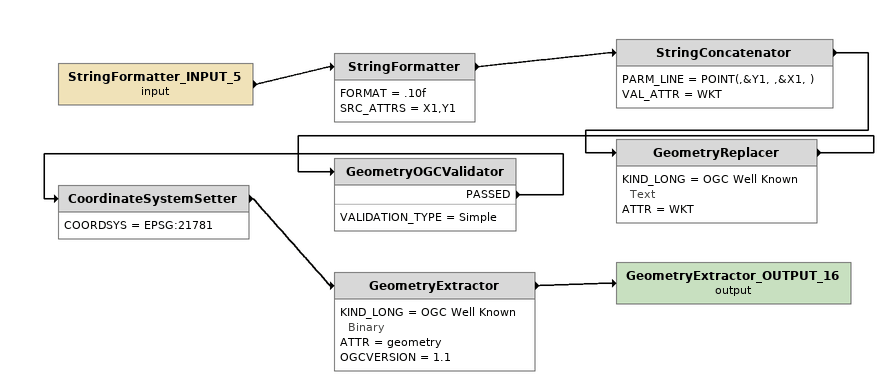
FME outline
StringFormatter_INPUT_5 (input)
    -> StringFormatter
StringFormatter
    FORMAT = .10f
    SRC_ATTRS = X1,Y1
    -> StringConcatenator
StringConcatenator
    PARM_LINE = POINT(,&Y1, ,&X1, )
    VAL_ATTR = WKT
    -> GeometryReplacer
GeometryReplacer
    KIND_LONG = OGC Well Known Text
    ATTR = WKT
    -> GeometryOGCValidator
GeometryOGCValidator
    VALIDATION_TYPE = Simple
    PASSED -> CoordinateSystemSetter
CoordinateSystemSetter
    COORDSYS = EPSG:21781
    -> GeometryExtractor
GeometryExtractor
    KIND_LONG = OGC Well Known Binary
    ATTR = geometry
    OGCVERSION = 1.1
    -> GeometryExtractor_OUTPUT_16 (output)
GeometryExtractor_OUTPUT_16 (output)
